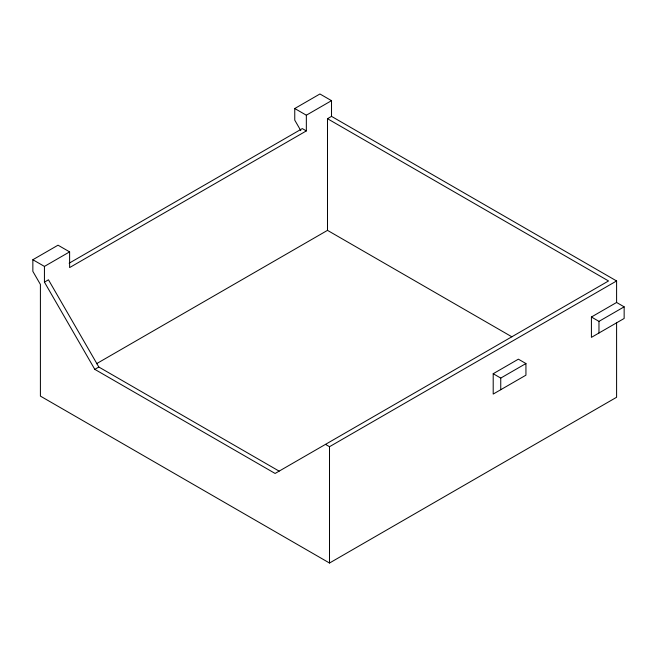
<?xml version="1.0" encoding="UTF-8"?>
<svg xmlns="http://www.w3.org/2000/svg" width="657" height="657" viewBox="0 0 657 657"><rect width="100%" height="100%" fill="white"/><g stroke="black" fill="none" stroke-linecap="round" stroke-linejoin="round"><path stroke-width="0.99" d="M616.595 322.833L616.595 397.271L329.51 563.024L40.406 396.105L40.406 284.448L32.85 271.357L32.85 259.729L58.03 245.192L69.617 251.877L69.617 267.58L306.343 130.915L306.343 115.205L331.522 100.669L331.522 116.371L327.49 118.703L327.49 230.361L96.448 363.748M300.799 130.62L294.755 120.149L294.755 108.52L319.934 93.976L331.522 100.669M32.85 259.729L44.438 266.413L69.617 251.877M69.133 263.211L302.31 128.591L306.343 130.915M327.49 118.703L608.538 280.958L275.111 473.459L94.797 369.357L44.438 282.124L48.462 279.8L98.829 367.025L279.143 471.135M94.797 369.357L98.829 367.025M325.478 444.378L329.51 446.703L616.595 280.958L616.595 302.475L591.415 317.011L591.415 337.37L624.15 318.464L624.15 306.835L616.595 302.475M493.202 373.718L518.381 359.174L525.937 363.543L525.937 375.172L493.202 394.069L493.202 373.718L500.749 378.079L525.937 363.543M591.415 317.011L598.97 321.372L624.15 306.835M331.522 116.371L616.595 280.958M294.755 108.52L306.343 115.205M327.49 230.361L511.902 336.827M598.97 321.372L598.97 333.009M500.749 378.079L500.749 389.708M329.51 446.703L329.51 563.024M44.438 266.413L44.438 282.124"/></g></svg>
